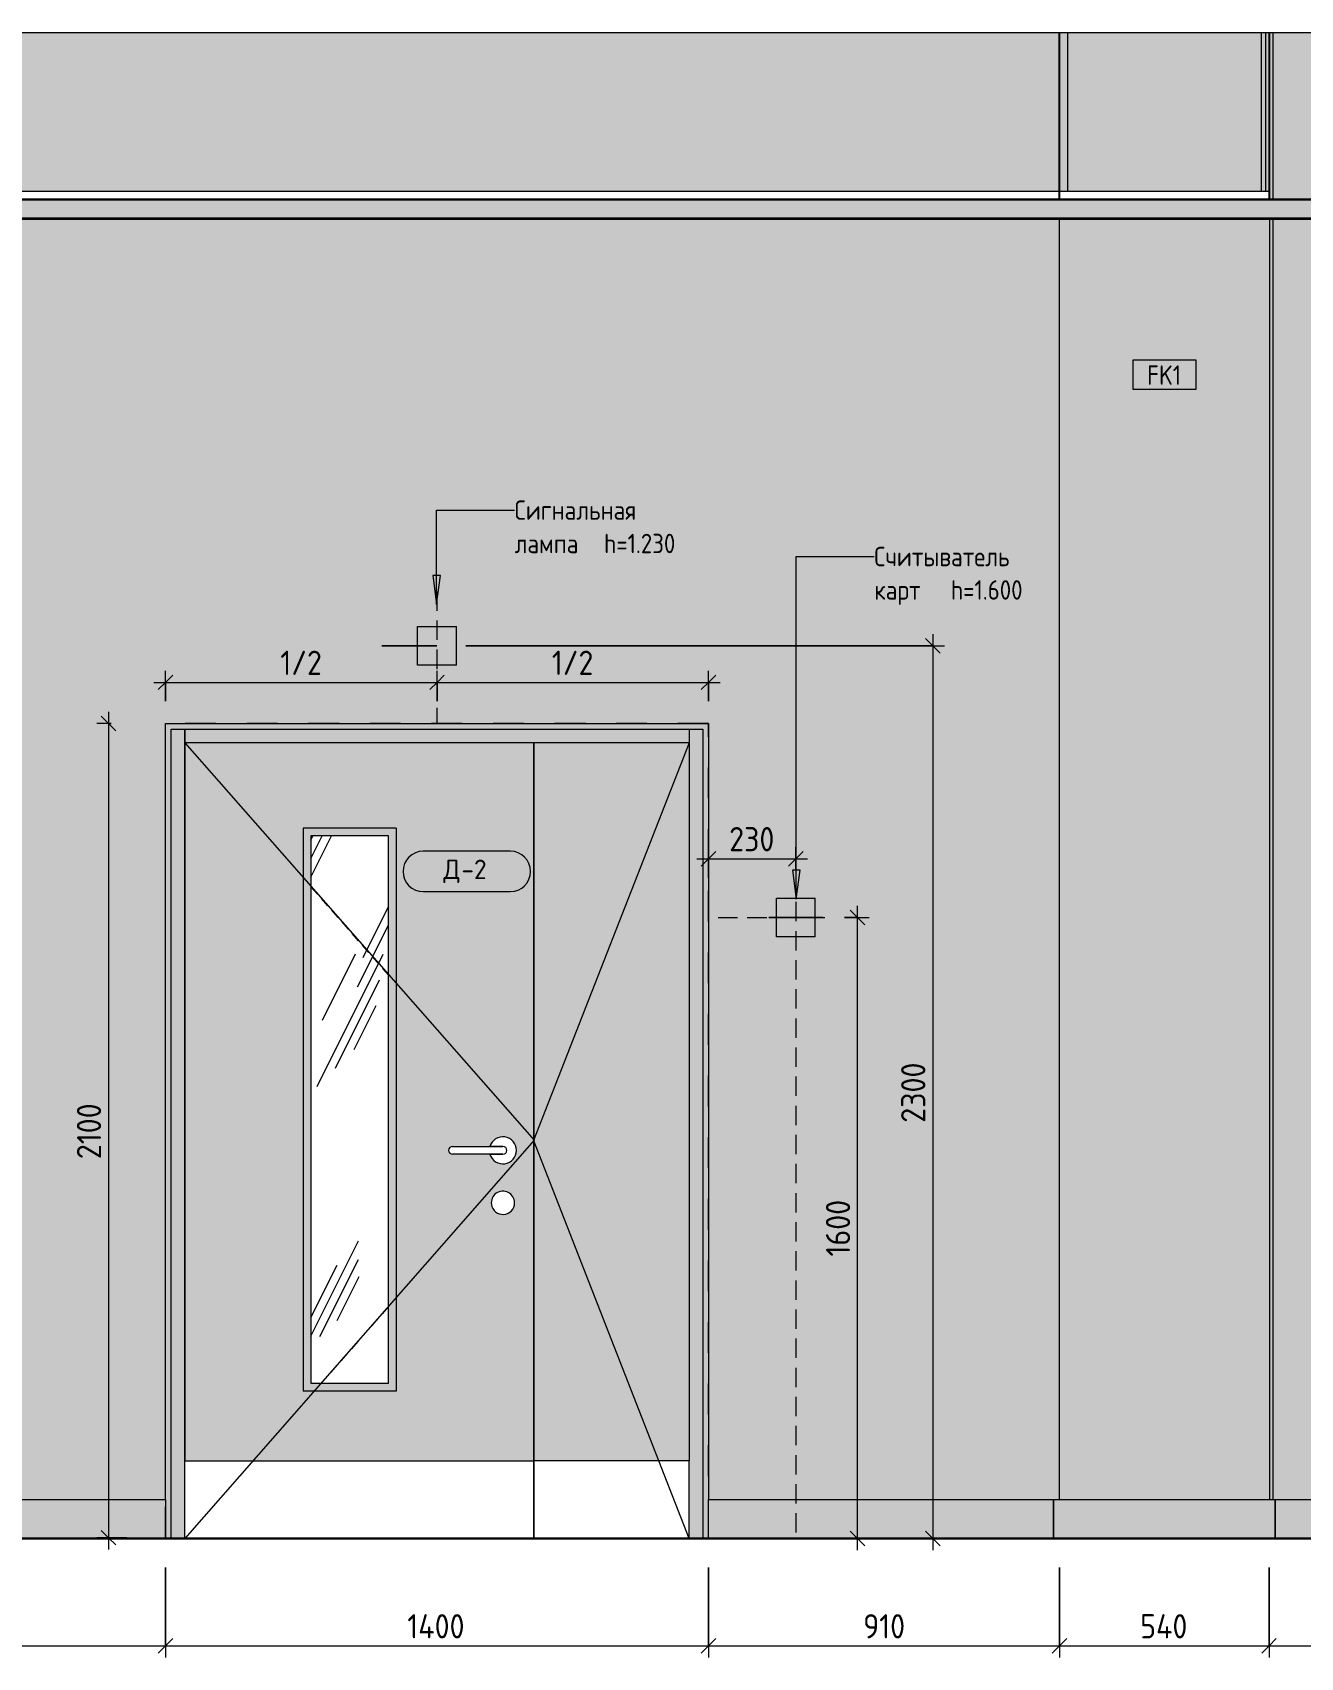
# Model space of a CAD drawing. Header units: millimetres. Extents: x 855 to 70116, y -1987 to 23809.
# Drawn here: x 50660 to 53929, y -307 to 3880 of the extents above; entities that cross this region are included whole.
import ezdxf

# ---------------------------------------------------------------- set-up
doc = ezdxf.new("R2010")
doc.units = ezdxf.units.MM
for name, pattern in [('200_ШТРИХ__ш1_п0_6_', [40, 25, -15]), ('ADSK_Штрих_ш2 п1', [75, 50, -25]), ('Штрих', [158.75, 79.375, -79.375])]:
    doc.linetypes.add(name, pattern=pattern)
for name, color, linetype, lineweight in [('A-ANNO-DIMS', 7, 'Continuous', 9), ('A-ANNO-DIMS-25', 7, 'Continuous', 9), ('A-DETL', 7, 'Continuous', 9), ('A-DETL-1', 7, 'ADSK_Штрих_ш2 п1', 9), ('A-DOOR', 7, 'Continuous', 9), ('A-DOOR-2', 7, 'Штрих', 9), ('A-DOOR-3', 7, '200_ШТРИХ__ш1_п0_6_', 9), ('A-DOOR-FRAM-1', 7, 'Continuous', 9), ('A-DOOR-IDEN', 7, 'Continuous', 9), ('A-FLOR', 7, 'Continuous', 9), ('A-GENM', 7, 'Continuous', 9), ('A-WALL', 7, 'Continuous', 9), ('A-WALL-IDEN', 7, 'Continuous', 9), ('A-WALL-PATT', 7, 'Continuous', 9), ('I-WALL', 7, 'Continuous', 9), ('S-COLS', 7, 'Continuous', 9)]:
    doc.layers.add(name, color=color, linetype=linetype, lineweight=lineweight)
for name, color, linetype, lineweight, true_color in [('A-CLNG-1', 7, 'Continuous', 9, 0x787878), ('A-CLNG-FNSH-1', 7, 'Continuous', 30, 0x3c3c3c), ('A-FLOR-FNSH-1', 7, 'Continuous', 30, 0x3c3c3c), ('G-ANNO-TEXT-1', 7, 'Continuous', 9, 0x3c3c3c), ('Q-SPCQ-1', 9, 'Continuous', 9, 0x808080), ('Q-SPCQ-2', 7, 'Continuous', 9, 0x7f7f7f)]:
    doc.layers.add(name, color=color, linetype=linetype, lineweight=lineweight, true_color=true_color)
doc.styles.add('GOST Common_5', font='GOST_Common.ttf', dxfattribs={"height": 50})
doc.styles.add('GOST Common_6', font='GOST_Common.ttf', dxfattribs={"width": 0.9, "height": 50})
doc.styles.add('ISOCPEUR_2', font='isocpeur.ttf', dxfattribs={"width": 0.9, "height": 62.5})
doc.dimstyles.new('ISO-2_5_0_9К_БОЛЬШОЙ_1', dxfattribs={"dimscale": 304.8, "dimtxt": 62.248823, "dimasz": 0.123031, "dimexe": 0.098425, "dimexo": 0.246063, "dimgap": 0, "dimtad": 1, "dimdec": 0, "dimrnd": 10, "dimzin": 0, "dimdsep": 46, "dimtxsty": 'ISOCPEUR_2', "dimblk1": 'OBLIQUE', "dimblk2": 'OBLIQUE', "dimsah": 1, "dimcen": 0.09, "dimdle": 0.098425, "dimazin": 0, "dimtfac": 1, "dimtdec": 4, "dimtix": 1, "dimtmove": 0, "dimatfit": 3, "dimfxl": 1, "dimtvp": 1, "dimtolj": 1, "dimtzin": 0, "dimarcsym": 2})

# ---------------------------------------------------------------- blocks, each defined once
blk = doc.blocks.new('110_Дверь_СКБ_2Ст - Д-2 1450x2100h_Лестничная клетка EIS60-31891763-Развертка 1_30-3')
at = {"layer": 'A-DOOR'}
h = blk.add_hatch(color=256, dxfattribs=at)
h.paths.add_polyline_path([(-13475, 199.9), (-12575, 199.9), (-12575, 2049.9), (-13475, 2049.9), (-13475, 242)])
h.paths.add_polyline_path([(-12950, 399.9), (-13150, 399.9), (-13150, 1809.9), (-12950, 1809.9), (-12950, 484.6)])
h.paths.add_polyline_path([(-12652.9, 835), (-12660.3, 835.4), (-12667.5, 837.6), (-12674.4, 842.1), (-12679, 846.9), (-12682.7, 853.4), (-12684.7, 860.6), (-12684.7, 868.7), (-12683, 875.5), (-12679, 882.7), (-12674.4, 887.8), (-12668.1, 891.9), (-12660.9, 894.3), (-12653.4, 894.9), (-12645.9, 893.5), (-12639.1, 890.3), (-12633.2, 885.5), (-12628.7, 879.4), (-12626, 872.4), (-12625, 864.9), (-12626, 857.4), (-12628.7, 850.5), (-12633, 844.5), (-12638.8, 839.7), (-12645.5, 836.4), (-12650.8, 835.4)])
h.paths.add_polyline_path([(-12654.5, 964.9), (-12663.5, 965.9), (-12672.5, 969.7), (-12679.2, 974.6), (-12684.9, 981.6), (-12688.5, 989.9), (-12785, 989.9), (-12787.6, 990.2), (-12790, 991.2), (-12792.1, 992.8), (-12793.7, 994.9), (-12794.7, 997.3), (-12795, 999.9), (-12794.7, 1002.5), (-12793.7, 1004.9), (-12792.1, 1007), (-12790, 1008.6), (-12787.6, 1009.6), (-12785, 1009.9), (-12688.5, 1009.9), (-12684.9, 1018.2), (-12679.2, 1025.2), (-12671.9, 1030.6), (-12663.5, 1033.9), (-12654.5, 1034.9), (-12645.5, 1033.6), (-12637.2, 1030), (-12630.1, 1024.5), (-12624.6, 1017.2), (-12621.2, 1008.9), (-12620, 999.9), (-12621.2, 990.9), (-12624.6, 982.6), (-12630.1, 975.3), (-12637.4, 969.7), (-12645.5, 966.2), (-12652.4, 965.2)])
blk.add_hatch(color=256, dxfattribs=at).paths.add_polyline_path([(-12501.3, 199.9), (-12175, 199.9), (-12175, 2049.9), (-12575, 2049.9), (-12575, 199.9)])
h = blk.add_hatch(dxfattribs=at)
h.set_pattern_fill('FP_18', color=256, style=0, pattern_type=2)
h.set_pattern_definition([(63.435, (63.5, 31.75), (-255.583, 766.747), [317.5, -190.5, 317.5, -190.5, -403.903]), (63.435, (63.5, 31.75), (-255.583, 766.747), [-1016, 127, -276.903]), (63.435, (47.6, 47.6), (-255.583, 766.747), [254, -317.5, 190.5, -190.5, -467.403]), (63.435, (47.6, 47.6), (-255.583, 766.747), [-952.5, 222.25, -245.153]), (63.435, (47.6, 95.25), (-255.583, 766.747), [190.5, -381, 127, -190.5, -530.903]), (63.435, (47.6, 95.25), (-255.583, 766.747), [-889, 285.75, -245.153]), (63.435, (95.25, 47.6), (-255.583, 766.747), [190.5, -381, 158.75, -6404.65]), (63.435, (142.9, 95.25), (-255.583, 766.747), [95.25, -476.25, 63.5, -6499.9]), (63.435, (63.5, 174.6), (-255.583, 766.747), [63.5, -476.25, 63.5, -254, -562.653]), (63.435, (63.5, 174.6), (-255.583, 766.747), [-857.25, 158.75, -403.903]), (63.435, (349.25, 127), (-255.583, 766.747), [317.5, -476.25, 381, -251.503]), (63.435, (349.25, 79.4), (-255.583, 766.747), [444.5, -317.5, 476.25, -188.003]), (63.435, (381, 95.25), (-255.583, 766.747), [508, -254, 381, -276.903]), (63.435, (428.6, 142.9), (-255.583, 766.747), [317.5, -444.5, 254, -403.903]), (63.435, (381, 238.1), (-255.583, 766.747), [158.75, -635, 190.5, -435.653]), (63.435, (476.25, 190.5), (-255.583, 766.747), [127, -635, 127, -530.903])])
h.paths.add_polyline_path([(-13010, 399.9), (-12950, 399.9), (-12950, 1809.9), (-13150, 1809.9), (-13150, 399.9), (-13055, 399.9)])
at = {"layer": 'A-DOOR-FRAM-1'}
for points in [[(-12132.3, 2), (-12125, 2), (-12125, 2099.9), (-13525, 2099.9), (-13525, 2), (-13510, 2), (-13510, 2084.9), (-12140, 2084.9), (-12140, 2), (-12134.5, 2)], [(-13483.8, 2), (-13475, 2), (-13475, 2084.9), (-13510, 2084.9), (-13510, 2), (-13495.2, 2)], [(-12175, 2049.9), (-12175, 2084.9), (-13475, 2084.9), (-13475, 2049.9), (-12259.1, 2049.9)], [(-12164.9, 2), (-12140, 2), (-12140, 2084.9), (-12175, 2084.9), (-12175, 2)]]:
    blk.add_hatch(color=256, dxfattribs=at).paths.add_polyline_path(points)
at = {"layer": 'A-DOOR'}
for p, q in [((-12575, 2049.9), (-13475, 2049.9)), ((-13475, 199.9), (-13475, 2049.9)), ((-12575, 2049.9), (-12575, 199.9)), ((-12175, 2049.9), (-12575, 2049.9)), ((-12575, 199.9), (-12575, 2049.9)), ((-12175, 2049.9), (-12175, 199.9)), ((-12930, 1829.9), (-13170, 1829.9)), ((-13170, 1829.9), (-13170, 379.9)), ((-13150, 1809.9), (-13150, 399.9)), ((-12950, 1809.9), (-13150, 1809.9)), ((-12950, 399.9), (-12950, 1809.9)), ((-12930, 1829.9), (-12930, 379.9)), ((-12785, 1009.9), (-12655, 1009.9)), ((-12655, 1009.9), (-12688.5, 1009.9)), ((-12655, 989.9), (-12785, 989.9)), ((-12688.5, 989.9), (-12655, 989.9)), ((-12930, 379.9), (-13170, 379.9)), ((-13150, 399.9), (-12950, 399.9)), ((-13475, 199.9), (-12575, 199.9)), ((-13475, 2), (-13475, 199.9)), ((-12575, 2), (-12575, 199.9)), ((-12175, 199.9), (-12575, 199.9)), ((-12575, 199.9), (-12575, 2)), ((-12175, 2), (-12175, 199.9))]:
    blk.add_line(p, q, dxfattribs=at)
for centre, radius, start, end in [((-12785, 999.9), 10, 90, 270), ((-12655, 999.9), 35, 0, 163.3985), ((-12655, 999.9), 10, 270, 90), ((-12655, 999.9), 10, 270, 90), ((-12655, 999.9), 35, 196.6015, 0), ((-12655, 864.9), 30, 0, 188.1699), ((-12655, 864.9), 30, 188.1699, 0)]:
    blk.add_arc(centre, radius, start, end, dxfattribs=at)
at = {"layer": 'A-DOOR-2'}
for p, q in [((-12125, 2099.9), (-13525, 2099.9)), ((-13525, 2), (-13525, 2099.9)), ((-12125, 2099.9), (-13525, 2099.9)), ((-13525, 2), (-13525, 2099.9)), ((-12125, 2), (-12125, 2099.9)), ((-12125, 2), (-12125, 2099.9))]:
    blk.add_line(p, q, dxfattribs=at)
at = {"layer": 'A-DOOR-3'}
for p, q in [((-13150, 1678.8), (-12950, 1451.3)), ((-12950, 597.8), (-13123.8, 399.9))]:
    blk.add_line(p, q, dxfattribs=at)
at = {"layer": 'A-DOOR-FRAM-1'}
for p, q in [((-13510, 2), (-13510, 2084.9)), ((-13510, 2084.9), (-12140, 2084.9)), ((-13475, 2049.9), (-13475, 2084.9)), ((-13475, 2084.9), (-13475, 199.9)), ((-12175, 2084.9), (-12175, 2049.9)), ((-12175, 2084.9), (-12175, 199.9)), ((-12140, 2084.9), (-12140, 2)), ((-12175, 2049.9), (-13475, 2049.9))]:
    blk.add_line(p, q, dxfattribs=at)
blk = doc.blocks.new('BSC_Колонна _Прямоугольная - 500х500-23286270-Развертка 1_30-3')
at = {"layer": 'S-COLS'}
blk.add_hatch(color=256, dxfattribs=at).paths.add_polyline_path([(-11200, 3470), (-10700, 3470), (-10700, 3880), (-11200, 3880)])
for p, q in [((-11200, 3880), (-11200, 3470)), ((-10700, 3880), (-10700, 3470))]:
    blk.add_line(p, q, dxfattribs=at)
blk = doc.blocks.new('Плинтус - Плинтус керамогранит бежевый-32865288-Развертка 1_30-3')
at = {"layer": 'A-GENM'}
blk.add_hatch(color=256, dxfattribs=at).paths.add_polyline_path([(-17587.6, 0), (-13550, 0), (-13550, 2), (-13525, 2), (-13525, 100), (-21575.3, 100), (-21575.3, 0), (-18556.4, 0)])
for p, q in [((-21575.3, 100), (-13525, 100)), ((-13525, 100), (-13525, 2))]:
    blk.add_line(p, q, dxfattribs=at)
blk = doc.blocks.new('Плинтус - Плинтус керамогранит бежевый-32865289-Развертка 1_30-3')
at = {"layer": 'A-GENM'}
blk.add_hatch(color=256, dxfattribs=at).paths.add_polyline_path([(-11236, 0), (-11236, 100), (-12125, 100), (-12125, 2), (-12100, 2), (-12100, 0), (-11774.7, 0)])
for p, q in [((-12125, 100), (-11236, 100)), ((-12125, 2), (-12125, 100))]:
    blk.add_line(p, q, dxfattribs=at)
blk = doc.blocks.new('Плинтус - Плинтус керамогранит бежевый-32865290-Развертка 1_30-3')
at = {"layer": 'A-GENM'}
blk.add_line((-11236, 0), (-11236, 100), dxfattribs=at)
blk = doc.blocks.new('Плинтус - Плинтус керамогранит бежевый-32865291-Развертка 1_30-3')
at = {"layer": 'A-GENM'}
blk.add_hatch(color=256, dxfattribs=at).paths.add_polyline_path([(-10664, 0), (-10664, 100), (-11236, 100), (-11236, 0), (-10669, 0)])
for p, q in [((-11236, 100), (-10664, 100)), ((-11236, 100), (-11236, 0)), ((-10664, 0), (-10664, 100))]:
    blk.add_line(p, q, dxfattribs=at)
blk = doc.blocks.new('Плинтус - Плинтус керамогранит бежевый-32865292-Развертка 1_30-3')
at = {"layer": 'A-GENM'}
blk.add_line((-10664, 100), (-10664, 0), dxfattribs=at)
blk = doc.blocks.new('Плинтус - Плинтус керамогранит бежевый-32865293-Развертка 1_30-3')
at = {"layer": 'A-GENM'}
blk.add_hatch(color=256, dxfattribs=at).paths.add_polyline_path([(-10585.6, 0), (-10120, 0), (-10120, 100), (-10664, 100), (-10664, 0)])
for p, q in [((-10664, 100), (-10120, 100)), ((-10120, 100), (-10120, 10)), ((-10120, 4), (-10120, 0))]:
    blk.add_line(p, q, dxfattribs=at)
blk = doc.blocks.new('Проводная кнопка сброса GC-0421W1 - Кнопка выхода 2-29715370-Развертка 1_30-3')
at = {"layer": 'Q-SPCQ-2'}
blk.add_hatch(color=256, dxfattribs=at).paths.add_polyline_path([(-11888.3, 1550), (-11850, 1550), (-11850, 1650), (-11950, 1650), (-11950, 1550)])
at = {"layer": 'Q-SPCQ-1'}
for p, q in [((-11950, 1650), (-11850, 1650)), ((-11950, 1550), (-11950, 1650)), ((-11850, 1550), (-11850, 1650)), ((-11969.2, 1600), (-11830.1, 1600)), ((-11830.1, 1600), (-11969.2, 1600)), ((-11850.4, 1600), (-11949.3, 1600)), ((-11948.8, 1600), (-11849.8, 1600)), ((-11939.9, 1600), (-11860.7, 1600)), ((-11860.7, 1600), (-11939.9, 1600)), ((-11850, 1550), (-11950, 1550))]:
    blk.add_line(p, q, dxfattribs=at)
blk = doc.blocks.new('оповещатель охранно-звуковойrfa - Сигнальная лампа-29714515-Развертка 1_30-3')
at = {"layer": 'Q-SPCQ-2'}
blk.add_hatch(color=256, dxfattribs=at).paths.add_polyline_path([(-12775, 2250), (-12775, 2350), (-12875, 2350), (-12875, 2250)])
at = {"layer": 'Q-SPCQ-1'}
for p, q in [((-12875, 2350), (-12775, 2350)), ((-12875, 2250), (-12875, 2350)), ((-12775, 2250), (-12775, 2350)), ((-12967.1, 2300), (-12825.4, 2300)), ((-12967.1, 2300), (-12825.4, 2300)), ((-12825.4, 2300), (-12967.1, 2300)), ((-12967.1, 2300), (-12825.4, 2300)), ((-12965.4, 2300), (-12826.4, 2300)), ((-12826.4, 2300), (-12965.4, 2300)), ((-12775, 2250), (-12875, 2250))]:
    blk.add_line(p, q, dxfattribs=at)
blk = doc.blocks.new('DIMBLOCK26-Развертка 1_30-3')
at = {"layer": 'A-ANNO-DIMS-25'}
for p, q in [((42952.1, -75), (42952.1, -306.7)), ((42952.1, -276.7), (42952.1, -75.1)), ((51002.4, -75.1), (51002.4, -306.7)), ((51002.4, -276.7), (51002.4, -75.1)), ((42952.1, -276.7), (51002.4, -276.7))]:
    blk.add_line(p, q, dxfattribs=at)
at = {"layer": 'A-ANNO-DIMS-25', "lineweight": 20}
for p, q in [((42952.1, -276.7), (42933.4, -295.4)), ((42952.1, -276.7), (42970.9, -257.9)), ((51002.4, -276.7), (50983.6, -295.4)), ((51002.4, -276.7), (51021.1, -257.9))]:
    blk.add_line(p, q, dxfattribs=at)
at = {"layer": 'A-ANNO-DIMS-25', "color": 0, "insert": (46898.2, -195), "char_height": 62.5, "width": 189.619, "attachment_point": 1, "line_spacing_factor": 1.149209, "style": 'ISOCPEUR_2'}
blk.add_mtext('8050', dxfattribs=at)
blk = doc.blocks.new('_Oblique')
at = {"color": 0, "linetype": 'ByBlock', "lineweight": -2}
blk.add_line((-0.5, -0.5), (0.5, 0.5), dxfattribs=at)
blk = doc.blocks.new('DIMBLOCK27-Развертка 1_30-3')
at = {"layer": 'A-ANNO-DIMS-25'}
for p, q in [((51002.4, -75.1), (51002.4, -306.7)), ((51002.4, -276.7), (51002.4, -75.1)), ((52402.4, -75.1), (52402.4, -306.7)), ((52402.4, -276.7), (52402.4, -75.1)), ((51002.4, -276.7), (52402.4, -276.7))]:
    blk.add_line(p, q, dxfattribs=at)
at = {"layer": 'A-ANNO-DIMS-25', "lineweight": 20}
for p, q in [((51002.4, -276.7), (50983.6, -295.4)), ((51002.4, -276.7), (51021.1, -257.9)), ((52402.4, -276.7), (52383.6, -295.4)), ((52402.4, -276.7), (52421.1, -257.9))]:
    blk.add_line(p, q, dxfattribs=at)
at = {"layer": 'A-ANNO-DIMS-25', "color": 0, "insert": (51625.8, -195), "char_height": 62.5, "width": 183.873, "attachment_point": 1, "line_spacing_factor": 1.149209, "style": 'ISOCPEUR_2'}
blk.add_mtext('1400', dxfattribs=at)
blk = doc.blocks.new('DIMBLOCK28-Развертка 1_30-3')
at = {"layer": 'A-ANNO-DIMS-25'}
for p, q in [((52402.4, -75.1), (52402.4, -306.7)), ((52402.4, -276.7), (52402.4, -75.1)), ((53307.4, -75), (53307.4, -306.7)), ((53307.4, -276.7), (53307.4, -75.1)), ((52402.4, -276.7), (53307.4, -276.7))]:
    blk.add_line(p, q, dxfattribs=at)
at = {"layer": 'A-ANNO-DIMS-25', "lineweight": 20}
for p, q in [((52402.4, -276.7), (52383.6, -295.4)), ((52402.4, -276.7), (52421.1, -257.9)), ((53307.4, -276.7), (53288.6, -295.4)), ((53307.4, -276.7), (53326.1, -257.9))]:
    blk.add_line(p, q, dxfattribs=at)
at = {"layer": 'A-ANNO-DIMS-25', "color": 0, "insert": (52801, -195), "char_height": 62.5, "width": 129.286, "attachment_point": 1, "line_spacing_factor": 1.149209, "style": 'ISOCPEUR_2'}
blk.add_mtext('910', dxfattribs=at)
blk = doc.blocks.new('DIMBLOCK29-Развертка 1_30-3')
at = {"layer": 'A-ANNO-DIMS-25'}
for p, q in [((53307.4, -75), (53307.4, -306.7)), ((53307.4, -276.7), (53307.4, -75.1)), ((53847.4, -75), (53847.4, -306.7)), ((53847.4, -276.7), (53847.4, -75.1)), ((53307.4, -276.7), (53847.4, -276.7))]:
    blk.add_line(p, q, dxfattribs=at)
at = {"layer": 'A-ANNO-DIMS-25', "lineweight": 20}
for p, q in [((53307.4, -276.7), (53288.6, -295.4)), ((53307.4, -276.7), (53326.1, -257.9)), ((53847.4, -276.7), (53828.6, -295.4)), ((53847.4, -276.7), (53866.1, -257.9))]:
    blk.add_line(p, q, dxfattribs=at)
at = {"layer": 'A-ANNO-DIMS-25', "color": 0, "insert": (53515.1, -195), "char_height": 62.5, "width": 149.397, "attachment_point": 1, "line_spacing_factor": 1.149209, "style": 'ISOCPEUR_2'}
blk.add_mtext('540', dxfattribs=at)
blk = doc.blocks.new('DIMBLOCK30-Развертка 1_30-3')
at = {"layer": 'A-ANNO-DIMS-25'}
for p, q in [((53847.4, -75), (53847.4, -306.7)), ((53847.4, -276.7), (53847.4, -75.1)), ((54407.4, -75), (54407.4, -306.7)), ((54407.4, -276.7), (54407.4, -75.1)), ((53847.4, -276.7), (54407.4, -276.7))]:
    blk.add_line(p, q, dxfattribs=at)
at = {"layer": 'A-ANNO-DIMS-25', "lineweight": 20}
for p, q in [((53847.4, -276.7), (53828.6, -295.4)), ((53847.4, -276.7), (53866.1, -257.9)), ((54407.4, -276.7), (54388.6, -295.4)), ((54407.4, -276.7), (54426.1, -257.9))]:
    blk.add_line(p, q, dxfattribs=at)
at = {"layer": 'A-ANNO-DIMS-25', "color": 0, "insert": (54068.1, -195), "char_height": 62.5, "width": 142.215, "attachment_point": 1, "line_spacing_factor": 1.149209, "style": 'ISOCPEUR_2'}
blk.add_mtext('560', dxfattribs=at)
blk = doc.blocks.new('DIMBLOCK34-Развертка 1_30-3')
at = {"layer": 'A-ANNO-DIMS-25'}
for p, q in [((52402.4, 1702.8), (52402.4, 1781.3)), ((52627.4, 1725), (52627.4, 1781.3)), ((52372.4, 1751.3), (52657.4, 1751.3)), ((52402.4, 1751.3), (52402.4, 1702.8)), ((52627.4, 1751.3), (52627.4, 1725))]:
    blk.add_line(p, q, dxfattribs=at)
at = {"layer": 'A-ANNO-DIMS-25', "lineweight": 20}
for p, q in [((52402.4, 1751.3), (52421.1, 1770)), ((52627.4, 1751.3), (52646.1, 1770)), ((52402.4, 1751.3), (52383.6, 1732.5)), ((52627.4, 1751.3), (52608.6, 1732.5))]:
    blk.add_line(p, q, dxfattribs=at)
at = {"layer": 'A-ANNO-DIMS-25', "color": 0, "insert": (52455.6, 1832.9), "char_height": 62.5, "width": 142.215, "attachment_point": 1, "line_spacing_factor": 1.149209, "style": 'ISOCPEUR_2'}
blk.add_mtext('230', dxfattribs=at)
blk = doc.blocks.new('DIMBLOCK35-Развертка 1_30-3')
at = {"layer": 'A-ANNO-DIMS-25'}
for p, q in [((52752.6, 1600), (52816.7, 1600)), ((52786.7, 1600), (52752.6, 1600)), ((52786.7, -30), (52786.7, 1630)), ((52835.2, 0), (52756.7, 0)), ((52786.7, 0), (52835.2, 0))]:
    blk.add_line(p, q, dxfattribs=at)
at = {"layer": 'A-ANNO-DIMS-25', "lineweight": 20}
for p, q in [((52786.7, 1600), (52767.9, 1618.8)), ((52786.7, 1600), (52805.4, 1581.2)), ((52786.7, 0), (52767.9, 18.8)), ((52786.7, 0), (52805.4, -18.8))]:
    blk.add_line(p, q, dxfattribs=at)
at = {"layer": 'A-ANNO-DIMS-25', "color": 0, "insert": (52705, 726.4), "char_height": 62.5, "width": 176.691, "attachment_point": 1, "rotation": 90, "line_spacing_factor": 1.149209, "style": 'ISOCPEUR_2'}
blk.add_mtext('1600', dxfattribs=at)
blk = doc.blocks.new('DIMBLOCK36-Развертка 1_30-3')
at = {"layer": 'A-ANNO-DIMS-25'}
for p, q in [((51002.4, 2157.2), (51002.4, 2235.7)), ((51702.4, 2157.2), (51702.4, 2235.7)), ((50972.4, 2205.7), (51702.4, 2205.7)), ((51002.4, 2205.7), (51002.4, 2157.2)), ((51702.4, 2205.7), (51702.4, 2157.2))]:
    blk.add_line(p, q, dxfattribs=at)
at = {"layer": 'A-ANNO-DIMS-25', "lineweight": 20}
for p, q in [((51002.4, 2205.7), (51021.1, 2224.4)), ((51702.4, 2205.7), (51721.1, 2224.4)), ((51002.4, 2205.7), (50983.6, 2186.9)), ((51702.4, 2205.7), (51683.6, 2186.9))]:
    blk.add_line(p, q, dxfattribs=at)
at = {"layer": 'A-ANNO-DIMS-25', "color": 0, "insert": (51298.5, 2287.3), "char_height": 62.5, "width": 129.286, "attachment_point": 1, "line_spacing_factor": 1.149209, "style": 'ISOCPEUR_2'}
blk.add_mtext('1/2', dxfattribs=at)
blk = doc.blocks.new('DIMBLOCK37-Развертка 1_30-3')
at = {"layer": 'A-ANNO-DIMS-25'}
for p, q in [((51702.4, 2157.2), (51702.4, 2235.7)), ((52402.4, 2157.2), (52402.4, 2235.7)), ((51702.4, 2205.7), (52432.4, 2205.7)), ((51702.4, 2205.7), (51702.4, 2157.2)), ((52402.4, 2205.7), (52402.4, 2157.2))]:
    blk.add_line(p, q, dxfattribs=at)
at = {"layer": 'A-ANNO-DIMS-25', "lineweight": 20}
for p, q in [((51702.4, 2205.7), (51721.1, 2224.4)), ((52402.4, 2205.7), (52421.1, 2224.4)), ((51702.4, 2205.7), (51683.6, 2186.9)), ((52402.4, 2205.7), (52383.6, 2186.9))]:
    blk.add_line(p, q, dxfattribs=at)
at = {"layer": 'A-ANNO-DIMS-25', "color": 0, "insert": (51998.5, 2287.3), "char_height": 62.5, "width": 129.286, "attachment_point": 1, "line_spacing_factor": 1.149209, "style": 'ISOCPEUR_2'}
blk.add_mtext('1/2', dxfattribs=at)
blk = doc.blocks.new('DIMBLOCK38-Развертка 1_30-3')
at = {"layer": 'A-ANNO-DIMS-25', "lineweight": 20}
for p, q in [((52980.5, 2300), (52961.8, 2318.8)), ((52980.5, 2300), (52999.3, 2281.2)), ((52980.5, 0), (52961.8, 18.7)), ((52980.5, 0), (52999.3, -18.8))]:
    blk.add_line(p, q, dxfattribs=at)
at = {"layer": 'A-ANNO-DIMS-25'}
for p, q in [((52980.5, 2330), (52980.5, -30)), ((51777, 2300), (53010.5, 2300)), ((52980.5, 2300), (51777, 2300)), ((53007.1, 0), (52950.5, 0)), ((52980.5, 0), (53007.1, 0))]:
    blk.add_line(p, q, dxfattribs=at)
at = {"layer": 'A-ANNO-DIMS-25', "color": 0, "insert": (52898.9, 1071), "char_height": 62.5, "width": 189.619, "attachment_point": 1, "rotation": 90, "line_spacing_factor": 1.149209, "style": 'ISOCPEUR_2'}
blk.add_mtext('2300', dxfattribs=at)
blk = doc.blocks.new('М_двери - Типоразмер_рамка-25223575-Развертка 1_30-3')
at = {"layer": 'A-DOOR-IDEN'}
for p, q in [((-22079.5, 1737.6), (-22304.3, 1737.6)), ((-22304.3, 1633.6), (-22079.5, 1633.6))]:
    blk.add_line(p, q, dxfattribs=at)
for centre, start, end in [((-22304.3, 1685.6), 90, 270), ((-22079.5, 1685.6), 270, 90)]:
    blk.add_arc(centre, 52, start, end, dxfattribs=at)
blk = doc.blocks.new('М_стена_0001 - Типоразмер_без рамки-25382661-Развертка 1_30-3')
at = {"layer": 'A-WALL-IDEN'}
for p, q in [((-17526, 1911.4), (-17689.2, 1911.4)), ((-17689.2, 1911.4), (-17689.2, 1836.4)), ((-17526, 1836.4), (-17526, 1911.4)), ((-17689.2, 1836.4), (-17526, 1836.4))]:
    blk.add_line(p, q, dxfattribs=at)
blk = doc.blocks.new('DIMBLOCK41-Развертка 1_30-3')
at = {"layer": 'A-ANNO-DIMS-25'}
for p, q in [((50862.4, 2099.9), (50825.6, 2099.9)), ((50855.6, 2129.9), (50855.6, -28)), ((50855.6, 2099.9), (50862.4, 2099.9)), ((50902.4, 2), (50825.6, 2)), ((50855.6, 2), (50902.4, 2))]:
    blk.add_line(p, q, dxfattribs=at)
at = {"layer": 'A-ANNO-DIMS-25', "lineweight": 20}
for p, q in [((50855.6, 2099.9), (50836.9, 2118.6)), ((50855.6, 2099.9), (50874.4, 2081.1)), ((50855.6, 2), (50836.9, 20.8)), ((50855.6, 2), (50874.4, -16.7))]:
    blk.add_line(p, q, dxfattribs=at)
at = {"layer": 'A-ANNO-DIMS-25', "color": 0, "insert": (50774, 977.3), "char_height": 62.5, "width": 176.691, "attachment_point": 1, "rotation": 90, "line_spacing_factor": 1.149209, "style": 'ISOCPEUR_2'}
blk.add_mtext('2100', dxfattribs=at)

msp = doc.modelspace()

# ---------------------------------------------------------------- hatches: boundary and pattern name
at = {"layer": 'A-CLNG-1'}
msp.add_hatch(color=256, dxfattribs=at).paths.add_polyline_path([(54397.4, 3400), (56607.4, 3400), (56607.4, 3450), (41147.4, 3450), (41147.4, 3400), (54303.9, 3400)])
at = {"layer": 'A-FLOR'}
for points in [[(52028.5, 0), (52028.5, 2), (50977.4, 2), (50977.4, 0), (52026.1, 0)], [(52427.4, 0), (52427.4, 2), (52028.5, 2), (52028.5, 0), (52402.4, 0)]]:
    msp.add_hatch(color=256, dxfattribs=at).paths.add_polyline_path(points)
at = {"layer": 'A-WALL'}
h = msp.add_hatch(color=256, dxfattribs=at)
h.paths.add_polyline_path([(53858.4, 100), (53858.4, 3400), (53848.4, 3400), (53848.4, 100)])
h.paths.add_polyline_path([(53848.4, 3450), (53858.4, 3450), (53858.4, 3880), (53848.4, 3880), (53848.4, 3470)])
h.paths.add_polyline_path([(53847.4, 3470), (53847.4, 3470), (53847.2, 3880), (53838.4, 3880), (53838.4, 3470)])
at = {"layer": 'A-WALL-PATT'}
h = msp.add_hatch(color=256, dxfattribs=at)
h.paths.add_polyline_path([(53848.4, 100), (53848.4, 100), (53848.4, 3400), (53847.4, 3400), (53847.4, 100)])
h.paths.add_polyline_path([(53848.4, 3450), (53848.3, 3880), (53847.4, 3880), (53847.5, 3450)])
h = msp.add_hatch(color=256, dxfattribs=at)
h.paths.add_polyline_path([(41524.4, 0), (41525.4, 0), (41525.4, 100), (41540.4, 100), (41540.4, 0), (41552.1, 0), (41552.1, 2099.9), (42952.1, 2099.9), (42952.1, 100), (51002.4, 100), (51002.4, 2099.9), (52402.4, 2099.9), (52402.4, 100), (53306.4, 100), (53306.4, 3400), (41524.4, 3400), (41524.4, 73.1)])
h.paths.add_polyline_path([(52677.4, 1550), (52577.4, 1550), (52577.4, 1650), (52677.4, 1650), (52677.4, 1599.3)])
h.paths.add_polyline_path([(51652.4, 2250), (51652.4, 2350), (51752.4, 2350), (51752.4, 2250)])
msp.add_hatch(color=256, dxfattribs=at).paths.add_polyline_path([(53307.4, 100), (53847.4, 100), (53847.4, 3400), (53306.4, 3400), (53306.4, 100)])
h = msp.add_hatch(color=256, dxfattribs=at)
h.paths.add_polyline_path([(56547.4, 0), (56547.4, 4), (56537.4, 4), (56537.4, 0)])
h.paths.add_polyline_path([(56537.4, 10), (56547.4, 10), (56547.4, 100), (56596.4, 100), (56596.4, 3400), (56537.4, 3400), (56537.4, 60.1)])
h.paths.add_polyline_path([(54407.4, 100), (54407.4, 3400), (53858.4, 3400), (53858.4, 100), (54390.9, 100)])
at = {"layer": 'G-ANNO-TEXT-1'}
for points in [[(51701.4, 2406.4), (51711.2, 2481.4), (51691.5, 2481.4)], [(52628.4, 1646.7), (52638.3, 1721.7), (52618.5, 1721.7)]]:
    msp.add_hatch(color=256, dxfattribs=at).paths.add_polyline_path(points)
at = {"layer": 'I-WALL'}
h = msp.add_hatch(color=256, dxfattribs=at)
h.paths.add_polyline_path([(41127.4, -0.5), (41127.4, 3880), (41126.9, 3880), (41126.9, -0.5)])
h.paths.add_polyline_path([(54077.4, 3450), (54077.4, 3880), (53858.4, 3880), (53858.4, 3450)])
h.paths.add_polyline_path([(53827.4, 3470), (53838.4, 3470), (53838.4, 3880), (53827.4, 3880)])
h = msp.add_hatch(color=256, dxfattribs=at)
h.paths.add_polyline_path([(52752.7, 3470), (53306.4, 3470), (53306.4, 3880), (49327.4, 3880), (49327.4, 3470), (52669.9, 3470)])
h.paths.add_polyline_path([(53327.4, 3470), (53327.4, 3880), (53307.4, 3880), (53307.4, 3470)])

# ---------------------------------------------------------------- linework, layer by layer
at = {"layer": 'A-CLNG-FNSH-1'}
for p, q in [((56607.4, 3450), (41147.4, 3450)), ((56607.4, 3401), (41147.4, 3401)), ((41147.4, 3400), (56607.4, 3400))]:
    msp.add_line(p, q, dxfattribs=at)
at = {"layer": 'A-DETL'}
for p, q in [((51052.4, 2050), (51953.1, 1025.8)), ((52352.4, 2050), (51951.3, 1025.7)), ((51953.1, 1025.8), (51052.4, 0)), ((51951.3, 1025.7), (52351.2, 1))]:
    msp.add_line(p, q, dxfattribs=at)
at = {"layer": 'A-DETL-1'}
for p, q in [((51701.9, 2440), (51701.9, 2100)), ((52627.4, 1715), (52627.4, -0.5)), ((52427.4, 1600), (52717.4, 1600))]:
    msp.add_line(p, q, dxfattribs=at)
at = {"layer": 'A-FLOR'}
for p, q in [((41126.9, 3880), (56627.4, 3880)), ((50977.4, 2), (52427.4, 2)), ((50977.4, 0), (50977.4, 2)), ((52028.5, 2), (52028.5, 0)), ((52427.4, 2), (52427.4, 0)), ((56627.9, -0.1), (41127.4, -0.1))]:
    msp.add_line(p, q, dxfattribs=at)
at = {"layer": 'A-FLOR-FNSH-1'}
msp.add_line((56606.4, 0), (41524.4, 0), dxfattribs=at)
at = {"layer": 'A-WALL'}
for p, q in [((53838.4, 3880), (53838.4, 3470)), ((53858.4, 3450), (53858.4, 3880)), ((53858.4, 100), (53858.4, 3400))]:
    msp.add_line(p, q, dxfattribs=at)
at = {"layer": 'G-ANNO-TEXT-1'}
for p, q in [((51701.4, 2649.5), (51902.3, 2649.5)), ((51701.4, 2406.4), (51701.4, 2649.5)), ((52628.4, 2529.8), (52829.3, 2529.8)), ((52628.4, 1646.7), (52628.4, 2529.8)), ((51711.2, 2481.4), (51691.5, 2481.4)), ((51691.5, 2481.4), (51701.4, 2406.4)), ((51701.4, 2406.4), (51711.2, 2481.4)), ((52638.3, 1721.7), (52618.5, 1721.7)), ((52618.5, 1721.7), (52628.4, 1646.7)), ((52628.4, 1646.7), (52638.3, 1721.7))]:
    msp.add_line(p, q, dxfattribs=at)
at = {"layer": 'I-WALL'}
for p, q in [((53306.4, 3450), (53306.4, 3880)), ((53307.4, 3880), (53307.4, 3450)), ((53847.4, 3450), (53847.4, 3880)), ((53848.4, 3880), (53848.4, 3450)), ((53306.4, 3470), (41127.4, 3470)), ((53847.4, 3470), (53307.4, 3470)), ((53306.4, 3400), (53306.4, 100)), ((53848.4, 3400), (53848.4, 100)), ((51002.4, 100), (51002.4, 2099.9)), ((51002.4, 2099.9), (52402.4, 2099.9)), ((52402.4, 2099.9), (52402.4, 100))]:
    msp.add_line(p, q, dxfattribs=at)

# ---------------------------------------------------------------- block references
at = {"layer": 'A-DOOR'}
msp.add_blockref('110_Дверь_СКБ_2Ст - Д-2 1450x2100h_Лестничная клетка EIS60-31891763-Развертка 1_30-3', (64527.4, 0), dxfattribs=at)
at = {"layer": 'A-DOOR-IDEN'}
msp.add_blockref('М_двери - Типоразмер_рамка-25223575-Развертка 1_30-3', (73971.1, 33), dxfattribs=at)
at = {"layer": 'A-GENM'}
for name in ['Плинтус - Плинтус керамогранит бежевый-32865288-Развертка 1_30-3', 'Плинтус - Плинтус керамогранит бежевый-32865289-Развертка 1_30-3', 'Плинтус - Плинтус керамогранит бежевый-32865290-Развертка 1_30-3', 'Плинтус - Плинтус керамогранит бежевый-32865291-Развертка 1_30-3', 'Плинтус - Плинтус керамогранит бежевый-32865292-Развертка 1_30-3', 'Плинтус - Плинтус керамогранит бежевый-32865293-Развертка 1_30-3']:
    msp.add_blockref(name, (64527.4, 0), dxfattribs=at)
at = {"layer": 'A-WALL-IDEN'}
msp.add_blockref('М_стена_0001 - Типоразмер_без рамки-25382661-Развертка 1_30-3', (71185.4, 1124.5), dxfattribs=at)
at = {"layer": 'Q-SPCQ-1'}
for name in ['оповещатель охранно-звуковойrfa - Сигнальная лампа-29714515-Развертка 1_30-3', 'Проводная кнопка сброса GC-0421W1 - Кнопка выхода 2-29715370-Развертка 1_30-3']:
    msp.add_blockref(name, (64527.4, 0), dxfattribs=at)
at = {"layer": 'S-COLS'}
msp.add_blockref('BSC_Колонна _Прямоугольная - 500х500-23286270-Развертка 1_30-3', (64527.4, 0), dxfattribs=at)

# ---------------------------------------------------------------- texts
at = {"layer": 'A-DOOR-IDEN', "char_height": 50, "attachment_point": 1, "style": 'GOST Common_5'}
for s, insert, width in [('\\fGOST Common|b0|i0|c204|p34|;Д', (51719, 1748.9), 56.118), ('-2', (51765.3, 1748.9), 88.186)]:
    msp.add_mtext(s, dxfattribs=dict(at, insert=insert, width=width))
at = {"layer": 'A-WALL-IDEN', "insert": (53533, 3022.3), "char_height": 50, "width": 111.835, "attachment_point": 1, "style": 'GOST Common_6'}
msp.add_mtext('FK1', dxfattribs=at)
at = {"layer": 'G-ANNO-TEXT-1', "char_height": 50, "attachment_point": 1, "style": 'GOST Common_6'}
for s, insert, width in [('Сигнальная', (51902.6, 2674.5), 404.051), ('\\fGOST Common|b0|i0|c204|p34|;\\W.9; ', (52236, 2674.5), 19.842), ('лампа', (51902.6, 2588.5), 212.848), ('  h=1.230', (52078.3, 2588.5), 279.589), ('Считыватель', (52829.6, 2554.8), 463.576), ('\\fGOST Common|b0|i0|c204|p34|;\\W.9; ', (53212.1, 2554.8), 19.842), ('карт', (52829.6, 2468.8), 173.165), ('  h=1.600', (52972.5, 2468.8), 281.392)]:
    msp.add_mtext(s, dxfattribs=dict(at, insert=insert, width=width))

# ---------------------------------------------------------------- dimensions: what is measured, and where the dimension line sits
at = {"layer": 'A-ANNO-DIMS'}
for base, p1, p2, override, picture, middle in [((52980.5, 0), (51702, 2300), (53082.1, 0), {"dimpost": '<>', "dimfxl": 2682.279424}, 'DIMBLOCK38-Развертка 1_30-3', (52949.3, 1150)), ((50855.6, 2), (50937.4, 2099.9), (50977.4, 2), {"dimpost": '<>', "dimfxl": 2098.281299}, 'DIMBLOCK41-Развертка 1_30-3', (50824.4, 1050.9)), ((52786.7, 1600), (52760.2, 0), (52677.6, 1600), {"dimpost": '<>', "dimfxl": 1602.129343}, 'DIMBLOCK35-Развертка 1_30-3', (52755.4, 800))]:
    dim = msp.add_linear_dim(base=base, p1=p1, p2=p2, angle=90, dimstyle='ISO-2_5_0_9К_БОЛЬШОЙ_1', override=override, dxfattribs=at)
    dim.commit()
    dim.dimension.update_dxf_attribs({"geometry": picture, "text_midpoint": middle})
for base, p1, p2, picture, middle in [((51702.4, 2205.7), (51002.4, 2232.2), (51702.4, 2232.2), 'DIMBLOCK36-Развертка 1_30-3', (51352.4, 2236.9)), ((52402.4, 2205.7), (51702.4, 2232.2), (52402.4, 2232.2), 'DIMBLOCK37-Развертка 1_30-3', (52052.4, 2236.9))]:
    dim = msp.add_linear_dim(base=base, p1=p1, p2=p2, text='1/2', dimstyle='ISO-2_5_0_9К_БОЛЬШОЙ_1', override={"dimpost": '<>', "dimfxl": 700}, dxfattribs=at)
    dim.commit()
    dim.dimension.update_dxf_attribs({"geometry": picture, "text_midpoint": middle})
for base, p1, p2, override, picture, middle in [((52627.4, 1751.3), (52402.4, 1777.8), (52627.4, 1650), {"dimpost": '<>', "dimfxl": 258.767934}, 'DIMBLOCK34-Развертка 1_30-3', (52514.9, 1782.5)), ((53307.4, -276.7), (52402.4, -0.1), (53307.4, 0), {"dimpost": '<>', "dimfxl": 905.000006}, 'DIMBLOCK28-Развертка 1_30-3', (52854.9, -245.4)), ((53847.4, -276.7), (53307.4, 0), (53847.4, 0), {"dimpost": '<>', "dimfxl": 540}, 'DIMBLOCK29-Развертка 1_30-3', (53577.4, -245.4)), ((54407.4, -276.7), (53847.4, 0), (54407.4, 0), {"dimpost": '<>', "dimfxl": 560}, 'DIMBLOCK30-Развертка 1_30-3', (54127.4, -245.4)), ((51002.4, -276.7), (42952.1, 0), (51002.4, -0.1), {"dimpost": '<>', "dimfxl": 8050.278198}, 'DIMBLOCK26-Развертка 1_30-3', (46977.3, -245.4)), ((52402.4, -276.7), (51002.4, -0.1), (52402.4, -0.1), {"dimpost": '<>', "dimfxl": 1400}, 'DIMBLOCK27-Развертка 1_30-3', (51702.4, -245.4))]:
    dim = msp.add_linear_dim(base=base, p1=p1, p2=p2, dimstyle='ISO-2_5_0_9К_БОЛЬШОЙ_1', override=override, dxfattribs=at)
    dim.commit()
    dim.dimension.update_dxf_attribs({"geometry": picture, "text_midpoint": middle})

doc.saveas('drawing.dxf')
